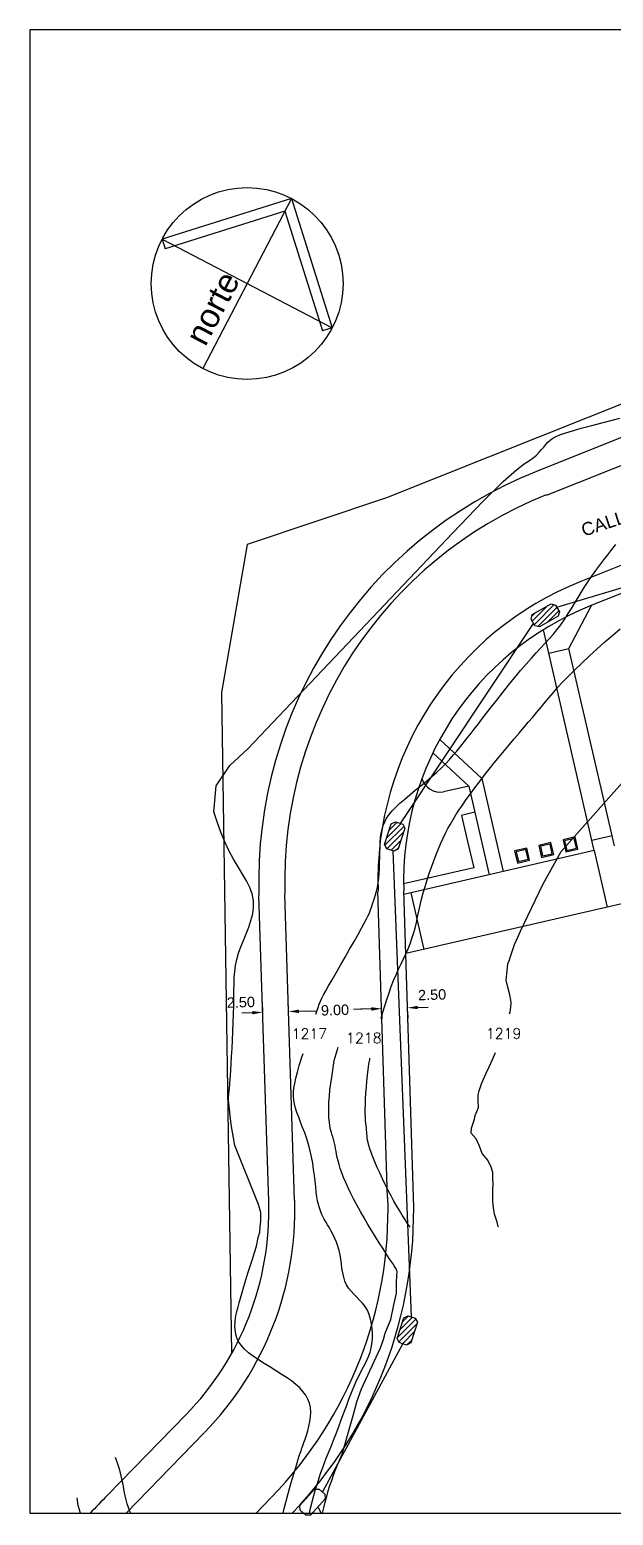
# Model space of a CAD drawing. Extents: x -1592 to 8, y 0 to 418.
# Drawn here: x -1591.9 to -1535.5, y 274.7 to 418.3 of the extents above; entities that cross this region are included whole.
import ezdxf
from ezdxf.enums import TextEntityAlignment as Align

# ---------------------------------------------------------------- set-up
doc = ezdxf.new("R2010")
doc.units = 0
doc.header["$LTSCALE"] = 0.5
doc.header["$MEASUREMENT"] = 0
doc.linetypes.add('DASHED2', pattern=[0.375, 0.25, -0.125])
doc.layers.get('DEFPOINTS').update_dxf_attribs({"linetype": 'CONTINUOUS'})
for name, color, linetype in [('2', 1, 'CONTINUOUS'), ('CALLE', 3, 'CONTINUOUS'), ('CALLE-PROY', 3, 'DASHED2'), ('COTAS', 1, 'CONTINUOUS'), ('DISEÑO-LINEA-PROPIEDAD', 1, 'CONTINUOUS'), ('fib-optica', 2, 'CONTINUOUS'), ('LINDERO', 2, 'CONTINUOUS'), ('PLUMA01', 6, 'CONTINUOUS'), ('PLUMA3', 5, 'CONTINUOUS'), ('PLUMA8', 6, 'CONTINUOUS'), ('T2', 5, 'CONTINUOUS'), ('texturas', 6, 'CONTINUOUS'), ('UCR-CURVAS1', 1, 'CONTINUOUS'), ('UCR-CURVAS2', 1, 'CONTINUOUS'), ('UCR-TEXTO-CURVA', 1, 'CONTINUOUS')]:
    doc.layers.add(name, color=color, linetype=linetype)
doc.styles.add('LEROY', font='SIMPLEX')
doc.styles.add('SANSSERIF', font='sas_____.pfb')
doc.dimstyles.new('1-500', dxfattribs={"dimscale": 5.556, "dimtxt": 0.18, "dimasz": 0.18, "dimexe": 0.18, "dimexo": 0.063, "dimgap": 0.09, "dimtad": 2, "dimtih": 1, "dimtoh": 1, "dimzin": 0, "dimdsep": 46, "dimtxsty": 'SANSSERIF', "dimcen": 0.09, "dimclrd": 6, "dimclre": 6, "dimclrt": 1, "dimaunit": 1, "dimadec": 3, "dimazin": 0, "dimtfac": 1, "dimtofl": 0, "dimtmove": 0, "dimatfit": 3, "dimfxl": 1, "dimtolj": 1, "dimtzin": 0, "dimarcsym": 0})

# ---------------------------------------------------------------- blocks, each defined once
blk = doc.blocks.new('*D5')
at = {"layer": 'COTAS', "color": 6, "lineweight": -2, "transparency": 16777216}
for p, q in [((-1570.36, 323.27), (-1571.36, 323.24)), ((-1569.36, 323.34), (-1569.39, 324.31)), ((-1566.87, 323.42), (-1566.9, 324.38)), ((-1565.86, 323.42), (-1564.86, 323.45))]:
    blk.add_line(p, q, dxfattribs=at)
at = {"layer": 'COTAS', "color": 6, "transparency": 16777216}
for points in [[(-1570.37, 323.44), (-1570.36, 323.11), (-1569.36, 323.31)], [(-1565.87, 323.58), (-1565.86, 323.25), (-1566.86, 323.39)]]:
    blk.add_solid(points, dxfattribs=at)
at = {"layer": 'DEFPOINTS', "color": 0, "transparency": 16777216}
for p in [(-1569.35, 322.99), (-1566.86, 323.39), (-1566.85, 323.07)]:
    blk.add_point(p, dxfattribs=at)
at = {"layer": 'COTAS', "color": 1, "transparency": 16777216, "insert": (-1571.47, 324.28), "char_height": 1.0001, "attachment_point": 5, "rotation": 1.8301, "style": 'SANSSERIF'}
blk.add_mtext('\\A1;{\\Fsas_____.pfb;2.50}', dxfattribs=at)
blk = doc.blocks.new('*D6')
at = {"layer": 'COTAS', "color": 6, "lineweight": -2, "transparency": 16777216}
for p, q in [((-1566.87, 323.42), (-1566.9, 324.38)), ((-1565.86, 323.42), (-1564.14, 323.47)), ((-1558.87, 323.64), (-1560.59, 323.59)), ((-1557.86, 323.32), (-1557.84, 322.67))]:
    blk.add_line(p, q, dxfattribs=at)
at = {"layer": 'COTAS', "color": 6, "transparency": 16777216}
for points in [[(-1565.87, 323.58), (-1565.86, 323.25), (-1566.86, 323.39)], [(-1558.87, 323.81), (-1558.86, 323.47), (-1557.87, 323.67)]]:
    blk.add_solid(points, dxfattribs=at)
at = {"layer": 'DEFPOINTS', "color": 0, "transparency": 16777216}
for p in [(-1566.85, 323.07), (-1557.87, 323.67), (-1557.87, 323.67)]:
    blk.add_point(p, dxfattribs=at)
at = {"layer": 'COTAS', "color": 1, "transparency": 16777216, "insert": (-1562.37, 323.53), "char_height": 1, "attachment_point": 5, "rotation": 1.8301, "style": 'SANSSERIF'}
blk.add_mtext('\\A1;9.00', dxfattribs=at)
blk = doc.blocks.new('*D7')
at = {"layer": 'COTAS', "color": 6, "lineweight": -2, "transparency": 16777216}
for p, q in [((-1558.87, 323.64), (-1559.87, 323.61)), ((-1557.86, 323.32), (-1557.84, 322.67)), ((-1555.36, 323.4), (-1555.34, 322.75)), ((-1554.37, 323.78), (-1553.37, 323.82))]:
    blk.add_line(p, q, dxfattribs=at)
at = {"layer": 'COTAS', "color": 6, "transparency": 16777216}
for points in [[(-1558.87, 323.81), (-1558.86, 323.47), (-1557.87, 323.67)], [(-1554.38, 323.95), (-1554.37, 323.62), (-1555.37, 323.75)]]:
    blk.add_solid(points, dxfattribs=at)
at = {"layer": 'DEFPOINTS', "color": 0, "transparency": 16777216}
for p in [(-1557.87, 323.67), (-1555.37, 323.75), (-1555.37, 323.75)]:
    blk.add_point(p, dxfattribs=at)
at = {"layer": 'COTAS', "color": 1, "transparency": 16777216, "insert": (-1553.18, 325), "char_height": 1.0001, "attachment_point": 5, "rotation": 1.8301, "style": 'SANSSERIF'}
blk.add_mtext('\\A1;{\\Fsas_____.pfb; 2.50}', dxfattribs=at)
blk = doc.blocks.new('A$C64A730C1')
at = {"layer": 'fib-optica'}
for p, q in [((-2541.5, -589.47), (-2540.86, -587.47)), ((-2540.86, -587.47), (-2540.46, -587.26)), ((-2540.46, -587.26), (-2539.75, -587.49)), ((-2539.54, -587.89), (-2540.18, -589.89)), ((-2539.75, -587.49), (-2539.54, -587.89)), ((-2541.29, -589.87), (-2541.5, -589.47)), ((-2540.58, -590.1), (-2541.29, -589.87)), ((-2540.18, -589.89), (-2540.58, -590.1))]:
    blk.add_line(p, q, dxfattribs=at)

msp = doc.modelspace()

# ---------------------------------------------------------------- hatches: boundary and pattern name
at = {"layer": 'fib-optica'}
h = msp.add_hatch(dxfattribs=at)
h.set_pattern_fill('ANSI31', color=1, scale=3, style=0)
h.paths.add_polyline_path([(-1540.798, 361.582), (-1540.679, 362.016), (-1541.05, 362.668), (-1541.484, 362.787), (-1543.309, 361.749), (-1543.428, 361.315), (-1543.058, 360.663), (-1542.624, 360.544)])
h.paths.add_polyline_path([(-1555.618, 341.101), (-1555.825, 341.501), (-1556.539, 341.729), (-1556.939, 341.522), (-1557.577, 339.521), (-1557.37, 339.121), (-1556.656, 338.894), (-1556.256, 339.1)])
h = msp.add_hatch(dxfattribs=at)
h.set_pattern_fill('ANSI31', color=1, scale=3, style=0)
h.paths.add_polyline_path([(-1554.409, 293.377), (-1554.616, 293.776), (-1555.331, 294.004), (-1555.496, 293.918), (-1555.636, 293.399), (-1556.262, 291.592), (-1556.161, 291.397), (-1555.458, 291.173), (-1554.773, 292.237)])
h.paths.add_polyline_path([(-1555.636, 293.399), (-1555.496, 293.918), (-1555.73, 293.797), (-1556.368, 291.797), (-1556.262, 291.592)])
h.paths.add_polyline_path([(-1554.773, 292.237), (-1555.458, 291.173), (-1555.447, 291.169), (-1555.047, 291.376)])

# ---------------------------------------------------------------- linework, layer by layer
at = {"layer": '2'}
for p, q in [((-1539.764, 358.462), (-1537.596, 362.62)), ((-1548.185, 345.902), (-1552.249, 349.682)), ((-1549.453, 345.169), (-1552.913, 348.388))]:
    msp.add_line(p, q, dxfattribs=at)
at = {"layer": '2', "linetype": 'Continuous'}
for p, q in [((-1537.312, 338.938), (-1542.237, 360.286)), ((-1535.364, 339.388), (-1539.764, 358.462)), ((-1549.453, 345.169), (-1551.889, 344.607)), ((-1549.453, 345.169), (-1547.475, 336.594)), ((-1548.185, 345.902), (-1546.111, 336.909)), ((-1548.856, 342.638), (-1550.134, 342.343)), ((-1550.134, 342.343), (-1549.55, 339.81)), ((-1537.312, 338.938), (-1555.719, 334.692)), ((-1549.55, 339.81), (-1548.966, 337.276)), ((-1548.966, 337.276), (-1555.745, 335.713)), ((-1533.804, 334.002), (-1555.537, 328.988))]:
    msp.add_line(p, q, dxfattribs=at)
msp.add_arc((-1552.201, 346.419), 1.838, 196.18149, 279.77372, dxfattribs=at)
at = {"layer": 'CALLE'}
for p, q in [((-1531.423, 377.461), (-1541.97, 373.256)), ((-1528.074, 369.149), (-1538.621, 364.944)), ((-1566.28, 305.116), (-1567.225, 334.687)), ((-1557.285, 305.403), (-1558.23, 334.974)), ((-1575, 282.673), (-1582.559, 274.925)), ((-1568.558, 276.388), (-1569.985, 274.925))]:
    msp.add_line(p, q, dxfattribs=at)
for centre, radius, start, end in [((-1527.088, 336.017), 40.142, 111.73632, 181.83012), ((-1527.088, 336.017), 31.142, 111.73632, 181.83012), ((-1596.98, 304.182), 30.732, 315.70615, 1.83012), ((-1596.98, 304.182), 39.732, 315.70615, 1.83012)]:
    msp.add_arc(centre, radius, start, end, dxfattribs=at)
at = {"layer": 'CALLE-PROY', "color": 1, "linetype": 'Continuous'}
msp.add_line((-1541.713, 358.013), (-1539.764, 358.462), dxfattribs=at)
at = {"layer": 'DISEÑO-LINEA-PROPIEDAD'}
for p, q in [((-1532.349, 379.783), (-1542.896, 375.579)), ((-1527.164, 366.779), (-1537.711, 362.574)), ((-1568.779, 305.036), (-1569.724, 334.607)), ((-1554.786, 305.483), (-1555.731, 335.054)), ((-1576.789, 284.419), (-1584.377, 276.642))]:
    msp.add_line(p, q, dxfattribs=at)
for centre, radius, start, end in [((-1527.104, 335.969), 42.642, 111.73632, 181.83012), ((-1527.104, 335.969), 28.642, 111.73632, 181.83012), ((-1596.996, 304.135), 28.232, 315.70615, 1.83012), ((-1596.996, 304.135), 42.232, 316.23908, 1.83012), ((-1440.632, 136.398), 200.825, 135.70615, 136.38673)]:
    msp.add_arc(centre, radius, start, end, dxfattribs=at)
at = {"layer": 'fib-optica'}
for p, q in [((-1540.936, 362.467), (-1495.365, 376.149)), ((-1556.039, 341.569), (-1543.189, 360.894)), ((-1554.973, 293.89), (-1556.764, 338.928)), ((-1556.368, 291.797), (-1555.73, 293.797)), ((-1555.73, 293.797), (-1555.331, 294.004)), ((-1555.331, 294.004), (-1554.616, 293.776)), ((-1554.409, 293.377), (-1555.047, 291.376)), ((-1554.616, 293.776), (-1554.409, 293.377)), ((-1556.161, 291.397), (-1556.368, 291.797)), ((-1555.447, 291.169), (-1556.161, 291.397)), ((-1563.569, 276.946), (-1555.804, 291.283)), ((-1555.047, 291.376), (-1555.447, 291.169)), ((-1565.763, 275.666), (-1564.36, 277.229)), ((-1564.36, 277.229), (-1563.911, 277.253)), ((-1563.911, 277.253), (-1563.353, 276.752)), ((-1565.739, 275.217), (-1565.763, 275.666)), ((-1563.329, 276.303), (-1564.732, 274.74)), ((-1563.353, 276.752), (-1563.329, 276.303)), ((-1565.181, 274.716), (-1565.739, 275.217)), ((-1565.601, 274.925), (-1565.484, 275.038)), ((-1564.732, 274.74), (-1565.181, 274.716)), ((-1564.03, 275.522), (-1563.718, 274.925))]:
    msp.add_line(p, q, dxfattribs=at)
at = {"layer": 'fib-optica', "color": 1, "elevation": 1213}
msp.add_lwpolyline([(-1591.876, 274.925), (-1431.229, 274.925), (-1431.229, 418.256), (-1591.876, 418.256)], close=True, dxfattribs=at)
at = {"layer": 'LINDERO', "color": 3}
for p, q in [((-1532.905, 382.791), (-1557.409, 373.022)), ((-1557.409, 373.022), (-1570.855, 368.502)), ((-1570.855, 368.502), (-1573.352, 354.205)), ((-1573.352, 354.205), (-1572.363, 290.343))]:
    msp.add_line(p, q, dxfattribs=at)
at = {"layer": 'PLUMA01'}
for p, q in [((-1566.58, 401.948), (-1575.149, 385.512)), ((-1579.083, 398.015), (-1562.647, 389.445))]:
    msp.add_line(p, q, dxfattribs=at)
msp.add_circle((-1570.865, 393.73), 9.268, dxfattribs=at)
at = {"layer": 'PLUMA8', "color": 3}
for p, q in [((-1566.58, 401.948), (-1579.083, 398.015)), ((-1566.58, 401.948), (-1562.647, 389.445)), ((-1567.21, 400.739), (-1578.794, 397.095)), ((-1567.21, 400.739), (-1563.566, 389.156)), ((-1579.083, 398.015), (-1578.794, 397.095)), ((-1562.647, 389.445), (-1563.566, 389.156))]:
    msp.add_line(p, q, dxfattribs=at)
at = {"layer": 'texturas', "color": 1}
msp.add_line((-1535.588, 340.362), (-1537.537, 339.913), dxfattribs=at)
at = {"layer": 'texturas', "color": 1, "linetype": 'Continuous'}
for p, q in [((-1537.312, 338.938), (-1536.054, 333.483)), ((-1555.037, 334.85), (-1553.779, 329.394))]:
    msp.add_line(p, q, dxfattribs=at)
at = {"layer": 'texturas', "color": 1}
for points in [[(-1539.162, 340.256), (-1540.331, 339.987), (-1540.062, 338.817), (-1538.892, 339.087), (-1539.162, 340.256)], [(-1543.839, 339.177), (-1545.009, 338.908), (-1544.739, 337.738), (-1543.57, 338.008), (-1543.839, 339.177)], [(-1541.501, 339.717), (-1542.67, 339.447), (-1542.4, 338.278), (-1541.231, 338.548), (-1541.501, 339.717)]]:
    msp.add_lwpolyline(points, dxfattribs=at)
for points in [[(-1543.929, 339.033), (-1544.865, 338.818), (-1544.649, 337.882), (-1543.714, 338.098)], [(-1541.591, 339.573), (-1542.526, 339.357), (-1542.31, 338.422), (-1541.375, 338.638)], [(-1539.252, 340.112), (-1540.188, 339.897), (-1539.972, 338.961), (-1539.036, 339.177)]]:
    msp.add_lwpolyline(points, close=True, dxfattribs=at)
at = {"layer": 'UCR-CURVAS1', "color": 6}
for points, elevation in [([(-1573.842, 345.184), (-1572.549, 347.156), (-1570.789, 348.777), (-1550.998, 369.659), (-1548.097, 372.68), (-1546.117, 374.613), (-1544.846, 375.732), (-1544.074, 376.31), (-1543.588, 376.619), (-1543.212, 376.887), (-1542.898, 377.156), (-1542.634, 377.422), (-1542.404, 377.683), (-1542.197, 377.935), (-1541.997, 378.175), (-1541.792, 378.399), (-1541.567, 378.603), (-1541.307, 378.787), (-1540.988, 378.96), (-1540.583, 379.131), (-1540.064, 379.312), (-1539.406, 379.514), (-1538.582, 379.746), (-1537.565, 380.021), (-1536.328, 380.348), (-1534.858, 380.735)], 1216), ([(-1564.225, 323.148), (-1564.133, 323.425), (-1564.009, 323.789), (-1563.894, 324.1), (-1563.776, 324.386), (-1563.641, 324.677), (-1563.475, 325.001), (-1563.264, 325.388), (-1562.995, 325.867), (-1562.659, 326.456), (-1562.269, 327.135), (-1561.844, 327.876), (-1561.4, 328.646), (-1560.957, 329.417), (-1560.533, 330.159), (-1560.145, 330.842), (-1559.812, 331.434), (-1559.547, 331.916), (-1559.344, 332.298), (-1559.191, 332.599), (-1559.078, 332.84), (-1558.994, 333.038), (-1558.929, 333.214), (-1558.869, 333.388), (-1558.806, 333.578), (-1558.731, 333.801), (-1558.644, 334.058), (-1558.551, 334.35), (-1558.456, 334.675), (-1558.364, 335.033), (-1558.278, 335.421), (-1558.203, 335.84), (-1558.143, 336.288), (-1558.101, 336.763), (-1558.074, 337.258), (-1558.057, 337.766), (-1558.046, 338.278), (-1558.035, 338.786), (-1558.02, 339.283), (-1557.997, 339.76), (-1557.959, 340.21), (-1557.903, 340.626), (-1557.823, 341.014), (-1557.713, 341.38), (-1557.567, 341.732), (-1557.379, 342.076), (-1557.144, 342.421), (-1556.855, 342.772), (-1556.507, 343.137), (-1556.098, 343.521), (-1555.636, 343.923), (-1555.136, 344.339), (-1554.61, 344.767), (-1554.072, 345.202), (-1553.535, 345.642), (-1553.011, 346.084), (-1552.515, 346.523), (-1552.057, 346.957), (-1551.638, 347.381), (-1551.258, 347.79), (-1550.914, 348.18), (-1550.605, 348.547), (-1550.332, 348.885), (-1550.091, 349.19), (-1549.882, 349.457), (-1549.703, 349.686), (-1549.54, 349.891), (-1549.381, 350.09), (-1549.212, 350.302), (-1549.02, 350.543), (-1548.79, 350.834), (-1548.51, 351.191), (-1548.165, 351.633), (-1547.747, 352.171), (-1547.266, 352.79), (-1546.737, 353.468), (-1546.174, 354.183), (-1545.594, 354.913), (-1545.01, 355.635), (-1544.438, 356.327), (-1543.893, 356.968), (-1543.386, 357.541), (-1542.915, 358.056), (-1542.476, 358.527), (-1542.062, 358.969), (-1541.669, 359.398), (-1541.291, 359.829), (-1540.923, 360.277), (-1540.559, 360.756), (-1540.196, 361.279), (-1539.831, 361.839), (-1539.464, 362.427), (-1539.095, 363.033), (-1538.721, 363.646), (-1538.344, 364.259), (-1537.961, 364.86), (-1537.572, 365.44), (-1537.178, 365.992), (-1536.781, 366.519), (-1536.384, 367.029), (-1535.992, 367.526), (-1535.608, 368.017), (-1535.235, 368.509)], 1217), ([(-1557.926, 322.75), (-1557.925, 322.752), (-1557.746, 323.34), (-1557.557, 323.948), (-1557.357, 324.567), (-1557.147, 325.185), (-1556.929, 325.794), (-1556.702, 326.381), (-1556.468, 326.94), (-1556.23, 327.473), (-1555.992, 327.987), (-1555.758, 328.485), (-1555.531, 328.974), (-1555.316, 329.459), (-1555.117, 329.946), (-1554.936, 330.439), (-1554.778, 330.944), (-1554.636, 331.461), (-1554.507, 331.991), (-1554.383, 332.536), (-1554.261, 333.094), (-1554.134, 333.666), (-1553.996, 334.254), (-1553.842, 334.857), (-1553.669, 335.474), (-1553.477, 336.101), (-1553.27, 336.729), (-1553.052, 337.353), (-1552.827, 337.965), (-1552.597, 338.558), (-1552.366, 339.125), (-1552.137, 339.659), (-1551.913, 340.157), (-1551.689, 340.625), (-1551.461, 341.072), (-1551.222, 341.508), (-1550.967, 341.944), (-1550.692, 342.388), (-1550.39, 342.85), (-1550.056, 343.34), (-1549.688, 343.865), (-1549.287, 344.421), (-1548.858, 345.001), (-1548.408, 345.598), (-1547.941, 346.207), (-1547.462, 346.82), (-1546.976, 347.431), (-1546.488, 348.033), (-1546.002, 348.621), (-1545.522, 349.194), (-1545.048, 349.751), (-1544.583, 350.294), (-1544.129, 350.823), (-1543.688, 351.337), (-1543.262, 351.838), (-1542.852, 352.324), (-1542.458, 352.798), (-1542.071, 353.267), (-1541.678, 353.738), (-1541.267, 354.219), (-1540.827, 354.718), (-1540.345, 355.244), (-1539.808, 355.803), (-1539.206, 356.405), (-1538.532, 357.052), (-1537.804, 357.73), (-1537.045, 358.42), (-1536.279, 359.104), (-1535.531, 359.762), (-1534.822, 360.377)], 1218), ([(-1545.492, 323.181), (-1545.457, 323.36), (-1545.393, 323.811), (-1545.346, 324.232), (-1545.393, 324.503), (-1545.479, 325.01), (-1545.656, 325.756), (-1545.828, 326.428), (-1545.743, 327.33), (-1545.652, 327.987), (-1545.511, 328.392), (-1545.423, 328.721), (-1545.157, 329.482), (-1545.012, 329.873), (-1544.833, 330.281), (-1544.437, 331.17), (-1542.27, 335.664), (-1540.506, 338.858), (-1533.582, 346.634), (-1528.219, 350.107), (-1525.834, 354.589), (-1522.34, 359.275), (-1518.596, 360.47), (-1516.209, 360.266)], 1219), ([(-1572.659, 314.813), (-1572.649, 315.138), (-1572.637, 315.37), (-1572.625, 315.529), (-1572.613, 315.64), (-1572.601, 315.73), (-1572.589, 315.823), (-1572.577, 315.934), (-1572.563, 316.076), (-1572.547, 316.264), (-1572.528, 316.511), (-1572.505, 316.83), (-1572.477, 317.234), (-1572.445, 317.736), (-1572.406, 318.346), (-1572.363, 319.046), (-1572.318, 319.815), (-1572.274, 320.632), (-1572.233, 321.476), (-1572.197, 322.324), (-1572.169, 323.156), (-1572.15, 323.95), (-1572.141, 324.689), (-1572.136, 325.379), (-1572.126, 326.029), (-1572.102, 326.649), (-1572.055, 327.248), (-1571.977, 327.837), (-1571.86, 328.425), (-1571.695, 329.022), (-1571.478, 329.635), (-1571.226, 330.263), (-1570.963, 330.902), (-1570.71, 331.548), (-1570.49, 332.197), (-1570.326, 332.845), (-1570.24, 333.488), (-1570.254, 334.123), (-1570.384, 334.747), (-1570.617, 335.37), (-1570.931, 336.005), (-1571.308, 336.664), (-1571.727, 337.357), (-1572.167, 338.099), (-1572.608, 338.9), (-1573.03, 339.773), (-1573.415, 340.72), (-1573.761, 341.709), (-1574.066, 342.697), (-1573.842, 345.184), (-1573.842, 345.184), (-1573.842, 345.184), (-1573.842, 345.184), (-1573.842, 345.184)], 1223.5), ([(-1564.851, 274.925), (-1564.734, 275.404), (-1564.576, 276.02), (-1564.412, 276.625), (-1564.245, 277.215), (-1564.075, 277.784), (-1563.903, 278.329), (-1563.731, 278.844), (-1563.559, 279.328), (-1563.387, 279.79), (-1563.211, 280.239), (-1563.031, 280.687), (-1562.845, 281.145), (-1562.651, 281.625), (-1562.448, 282.136), (-1562.233, 282.69), (-1562.006, 283.293), (-1561.769, 283.935), (-1561.524, 284.601), (-1561.275, 285.274), (-1561.023, 285.939), (-1560.772, 286.582), (-1560.524, 287.187), (-1560.283, 287.738), (-1560.05, 288.225), (-1559.828, 288.657), (-1559.62, 289.048), (-1559.429, 289.412), (-1559.256, 289.761), (-1559.105, 290.111), (-1558.977, 290.475), (-1558.875, 290.867), (-1558.802, 291.296), (-1558.759, 291.755), (-1558.749, 292.233), (-1558.773, 292.72), (-1558.833, 293.204), (-1558.93, 293.673), (-1559.068, 294.117), (-1559.246, 294.525), (-1559.466, 294.889), (-1559.718, 295.215), (-1559.99, 295.515), (-1560.271, 295.8), (-1560.55, 296.078), (-1560.814, 296.362), (-1561.054, 296.662), (-1561.256, 296.987), (-1561.414, 297.347), (-1561.533, 297.736), (-1561.624, 298.148), (-1561.695, 298.576), (-1561.756, 299.014), (-1561.817, 299.453), (-1561.888, 299.888), (-1561.978, 300.312), (-1562.095, 300.718), (-1562.235, 301.106), (-1562.392, 301.476), (-1562.563, 301.828), (-1562.74, 302.163), (-1562.918, 302.481), (-1563.093, 302.782), (-1563.258, 303.066), (-1563.409, 303.335), (-1563.546, 303.596), (-1563.669, 303.859), (-1563.78, 304.132), (-1563.88, 304.423), (-1563.968, 304.743), (-1564.047, 305.098), (-1564.116, 305.5), (-1564.177, 305.952), (-1564.235, 306.451), (-1564.294, 306.987), (-1564.358, 307.553), (-1564.433, 308.139), (-1564.523, 308.738), (-1564.632, 309.341), (-1564.766, 309.94), (-1564.926, 310.528), (-1565.108, 311.1), (-1565.302, 311.655), (-1565.501, 312.189), (-1565.697, 312.7), (-1565.881, 313.186), (-1566.046, 313.643), (-1566.184, 314.069), (-1566.287, 314.465), (-1566.355, 314.841), (-1566.386, 315.213), (-1566.382, 315.595), (-1566.342, 316.003), (-1566.265, 316.449), (-1566.153, 316.95), (-1566.003, 317.519), (-1565.819, 318.165), (-1565.607, 318.871), (-1565.461, 319.343)], 1217), ([(-1555.117, 302.553), (-1555.368, 302.922), (-1555.626, 303.314), (-1555.884, 303.722), (-1556.145, 304.15), (-1556.409, 304.6), (-1556.678, 305.075), (-1556.952, 305.579), (-1557.231, 306.113), (-1557.511, 306.668), (-1557.787, 307.231), (-1558.052, 307.791), (-1558.3, 308.336), (-1558.527, 308.855), (-1558.725, 309.336), (-1558.89, 309.767), (-1559.018, 310.14), (-1559.112, 310.46), (-1559.178, 310.735), (-1559.222, 310.974), (-1559.249, 311.185), (-1559.267, 311.377), (-1559.279, 311.558), (-1559.293, 311.736), (-1559.313, 311.921), (-1559.337, 312.118), (-1559.363, 312.335), (-1559.389, 312.579), (-1559.413, 312.857), (-1559.431, 313.174), (-1559.443, 313.539), (-1559.444, 313.958), (-1559.434, 314.434), (-1559.412, 314.957), (-1559.38, 315.513), (-1559.338, 316.088), (-1559.288, 316.669), (-1559.229, 317.24), (-1559.164, 317.789), (-1559.093, 318.301), (-1559.016, 318.766), (-1558.99, 318.896)], 1218), ([(-1546.572, 302.553), (-1546.59, 302.634), (-1546.706, 303.037), (-1546.829, 303.427), (-1546.944, 303.82), (-1547.034, 304.231), (-1547.088, 304.671), (-1547.111, 305.142), (-1547.115, 305.64), (-1547.108, 306.162), (-1547.101, 306.707), (-1547.104, 307.271), (-1547.127, 307.852), (-1547.283, 308.35), (-1547.604, 309.039), (-1548.158, 309.685), (-1548.419, 310.379), (-1548.725, 311.097), (-1549.215, 311.652), (-1549.215, 311.652), (-1549.215, 311.652), (-1549.215, 311.652), (-1549.195, 312.134), (-1548.885, 313.005), (-1548.812, 313.344), (-1548.503, 314.13), (-1548.518, 314.343), (-1548.525, 314.529), (-1548.528, 314.693), (-1548.531, 314.84), (-1548.536, 314.98), (-1548.538, 315.123), (-1548.527, 315.284), (-1548.497, 315.478), (-1548.439, 315.718), (-1548.344, 316.019), (-1548.206, 316.395), (-1548.015, 316.86), (-1547.767, 317.422), (-1547.475, 318.063), (-1547.156, 318.762), (-1546.855, 319.426)], 1219), ([(-1567.386, 274.925), (-1567.273, 275.361), (-1567.081, 276.082), (-1566.885, 276.808), (-1566.69, 277.518), (-1566.502, 278.192), (-1566.327, 278.808), (-1566.172, 279.345), (-1566.04, 279.789), (-1565.927, 280.152), (-1565.83, 280.455), (-1565.742, 280.716), (-1565.657, 280.955), (-1565.571, 281.191), (-1565.478, 281.444), (-1565.373, 281.733), (-1565.253, 282.072), (-1565.124, 282.457), (-1564.998, 282.876), (-1564.885, 283.32), (-1564.792, 283.778), (-1564.732, 284.24), (-1564.713, 284.696), (-1564.746, 285.136), (-1564.839, 285.551), (-1564.99, 285.943), (-1565.2, 286.316), (-1565.466, 286.674), (-1565.785, 287.02), (-1566.157, 287.359), (-1566.579, 287.694), (-1567.05, 288.028), (-1567.565, 288.366), (-1568.111, 288.707), (-1568.671, 289.05), (-1569.229, 289.394), (-1569.768, 289.739), (-1570.272, 290.084), (-1570.726, 290.428), (-1571.112, 290.77), (-1571.419, 291.109), (-1571.652, 291.444), (-1571.82, 291.772), (-1571.934, 292.091), (-1572.002, 292.399), (-1572.035, 292.695), (-1572.043, 292.976), (-1572.034, 293.24), (-1572.016, 293.487), (-1571.989, 293.727), (-1571.951, 293.973), (-1571.899, 294.236), (-1571.831, 294.528), (-1571.745, 294.862), (-1571.638, 295.25), (-1571.508, 295.703), (-1571.353, 296.229), (-1571.178, 296.817), (-1570.986, 297.451), (-1570.782, 298.113), (-1570.572, 298.788), (-1570.358, 299.458), (-1570.147, 300.109), (-1569.942, 300.723), (-1569.786, 301.57), (-1569.786, 301.57), (-1569.644, 302.077), (-1569.596, 302.601), (-1569.596, 302.601), (-1569.548, 303.124), (-1569.527, 303.973), (-1569.527, 303.973), (-1569.752, 304.751), (-1569.752, 304.751), (-1572.058, 310.435), (-1572.058, 310.435), (-1572.058, 310.435), (-1572.396, 312.471), (-1572.659, 314.813)], 1216), ([(-1582.101, 274.925), (-1582.2, 275.13), (-1582.339, 275.468), (-1582.46, 275.822), (-1582.563, 276.198), (-1582.65, 276.601), (-1582.731, 277.033), (-1582.813, 277.495), (-1582.907, 277.989), (-1583.022, 278.515), (-1583.167, 279.074), (-1583.352, 279.667), (-1583.586, 280.297)], 1214), ([(-1586.983, 274.925), (-1587.187, 275.666), (-1587.291, 276.4)], 1213.5), ([(-1591.72, 274.925), (-1591.721, 274.96)], 1213)]:
    msp.add_lwpolyline(points, dxfattribs=dict(at, elevation=elevation))
at = {"layer": 'UCR-CURVAS2', "color": 5, "elevation": 1217.5}
msp.add_lwpolyline([(-1563.583, 274.925), (-1563.465, 275.425), (-1563.323, 275.989), (-1563.176, 276.534), (-1563.023, 277.063), (-1562.861, 277.58), (-1562.691, 278.09), (-1562.511, 278.594), (-1562.319, 279.098), (-1562.118, 279.603), (-1561.908, 280.112), (-1561.692, 280.627), (-1561.692, 280.627), (-1561.692, 280.627), (-1561.692, 280.627), (-1561.692, 280.627), (-1561.692, 280.627), (-1561.692, 280.627), (-1560.544, 284.585), (-1560.544, 284.585), (-1560.273, 285.674), (-1560.273, 285.674), (-1559.817, 286.949), (-1559.817, 286.949), (-1559.817, 286.949), (-1559.817, 286.949), (-1559.817, 286.949), (-1559.817, 286.949), (-1559.817, 286.949), (-1557.975, 290.895), (-1557.7, 291.699), (-1557.532, 292.309), (-1556.971, 293.63), (-1556.971, 293.63), (-1556.971, 293.63), (-1556.971, 293.63), (-1556.693, 295.051), (-1556.693, 295.051), (-1556.429, 296.194), (-1556.434, 296.684), (-1556.432, 297.086), (-1556.423, 297.406), (-1556.41, 297.658), (-1556.395, 297.851), (-1556.381, 297.997), (-1556.371, 298.108), (-1556.367, 298.195), (-1556.372, 298.269), (-1556.388, 298.343), (-1556.42, 298.425), (-1556.472, 298.525), (-1556.549, 298.654), (-1556.655, 298.82), (-1556.794, 299.033), (-1556.972, 299.302), (-1557.193, 299.638), (-1557.458, 300.047), (-1557.763, 300.52), (-1558.097, 301.046), (-1558.452, 301.613), (-1558.82, 302.209), (-1559.192, 302.824), (-1559.558, 303.445), (-1559.911, 304.061), (-1560.244, 304.662), (-1560.552, 305.244), (-1560.837, 305.805), (-1561.097, 306.342), (-1561.33, 306.855), (-1561.536, 307.339), (-1561.714, 307.794), (-1561.862, 308.217), (-1561.982, 308.606), (-1562.077, 308.965), (-1562.152, 309.297), (-1562.213, 309.605), (-1562.264, 309.894), (-1562.312, 310.167), (-1562.362, 310.427), (-1562.418, 310.679), (-1562.485, 310.926), (-1562.56, 311.175), (-1562.64, 311.433), (-1562.719, 311.707), (-1562.794, 312.006), (-1562.861, 312.335), (-1562.917, 312.702), (-1562.956, 313.114), (-1562.976, 313.577), (-1562.977, 314.085), (-1562.957, 314.632), (-1562.918, 315.209), (-1562.859, 315.811), (-1562.78, 316.43), (-1562.682, 317.059), (-1562.441, 318.658), (-1562.079, 319.95)], dxfattribs=at)

# ---------------------------------------------------------------- block references
at = {"layer": 'fib-optica', "rotation": 317.3074286454642}
msp.add_blockref('A$C64A730C1', (724.399, -928.289), dxfattribs=at)
at = {"layer": 'fib-optica'}
msp.add_blockref('A$C64A730C1', (983.923, 928.992), dxfattribs=at)

# ---------------------------------------------------------------- texts
at = {"layer": 'PLUMA3', "insert": (-1576.948, 388.626), "char_height": 2.3139, "width": 16.12868, "attachment_point": 1, "rotation": 62.46383, "style": 'SANSSERIF'}
msp.add_mtext('{norte}', dxfattribs=at)
at = {"layer": 'T2', "style": 'SANSSERIF'}
msp.add_text('CALLE 1ª', height=1.25, rotation=18.07403, dxfattribs=at).set_placement((-1538.328, 369.27))
at = {"layer": 'UCR-TEXTO-CURVA', "style": 'LEROY'}
for s, p in [('1217', (-1564.851, 321.248, 1217)), ('1219', (-1546.075, 321.268, 1219)), ('1218', (-1559.587, 320.835, 1218))]:
    msp.add_text(s, height=1, dxfattribs=at).set_placement(p, align=Align.MIDDLE)

# ---------------------------------------------------------------- dimensions: what is measured, and where the dimension line sits
at = {"layer": 'COTAS'}
for base, p1, p2, angle, text, picture, middle, dimtype in [((-1555.37, 323.753), (-1557.869, 323.673), (-1555.37, 323.753), 181.83012, '{\\Fsas_____.pfb; <>}', '*D7', (-1553.18, 325.005), 160), ((-1566.864, 323.385), (-1569.353, 322.987), (-1566.854, 323.067), 1.83012, '{\\Fsas_____.pfb;<>}', '*D5', (-1571.466, 324.281), 161)]:
    dim = msp.add_linear_dim(base=base, p1=p1, p2=p2, angle=angle, text=text, dimstyle='1-500', override={"dimtmove": 2}, dxfattribs=at)
    dim.commit()
    dim.dimension.update_dxf_attribs({"geometry": picture, "text_midpoint": middle, "dimtype": dimtype, "text_rotation": 1.83012})
dim = msp.add_linear_dim(base=(-1557.869, 323.673), p1=(-1566.854, 323.067), p2=(-1557.869, 323.673), angle=181.83012, dimstyle='1-500', override={"dimtmove": 2}, dxfattribs=at)
dim.commit()
dim.dimension.update_dxf_attribs({"geometry": '*D6', "text_midpoint": (-1562.366, 323.529), "text_rotation": 1.83012})

doc.saveas('drawing.dxf')
